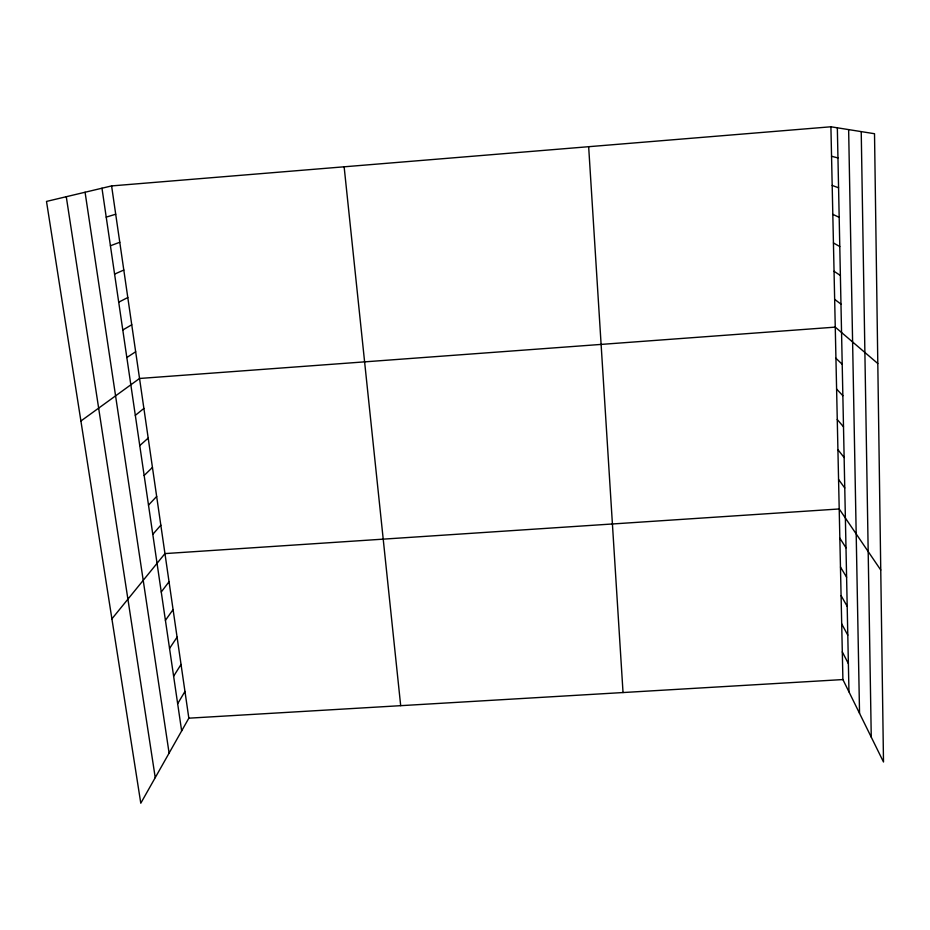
<?xml version="1.0" encoding="UTF-8"?>
<svg xmlns="http://www.w3.org/2000/svg" width="930" height="930" viewBox="0 0 930 930"><rect width="100%" height="100%" fill="white"/><g stroke="black" fill="none" stroke-linecap="round" stroke-linejoin="round"><path stroke-width="1.4" d="M111.6 185.919L188.837 718.181L140.79 803.218L46.5 201.426L111.6 185.919L830.909 126.782L874.514 133.722L883.5 761.996L842.906 679.563L830.909 126.782M177.653 703.708L184.965 691.443M173.619 676.215L181.036 664.438M169.539 648.431L177.084 637.155M165.412 620.356L173.085 609.58M161.25 592.003L169.039 581.738M111.902 618.869L164.959 553.594L839.197 508.966L880.757 570.02M152.787 534.366L160.832 525.171M148.498 505.095L156.67 496.446M144.15 475.497L152.45 467.418M139.756 445.598L148.196 438.088M135.315 415.361L143.894 408.433M80.898 421.011L139.547 378.475L835.256 327.127L877.792 363.514M126.829 357.527L135.664 351.749M122.783 329.999L131.758 324.768M118.703 302.192L127.805 297.53M114.588 274.118L123.806 270.026M110.414 245.764L119.784 242.265M106.218 217.132L115.715 214.226M188.837 718.181L842.906 679.563M831.548 156.263L837.965 157.949M832.187 185.442L838.569 187.779M832.815 214.342L839.186 217.318M833.431 242.951L839.79 246.543M834.047 271.281L840.383 275.489M834.652 299.344L840.976 304.145M835.931 358.259L842.208 364.293M836.605 389.054L842.859 395.727M837.256 419.523L843.498 426.812M837.918 449.655L844.138 457.56M838.558 479.473L844.754 487.971M839.837 538.156L845.986 547.793M840.464 567.033L846.602 577.228M841.08 595.607L847.195 606.348M841.697 623.89L847.788 635.155M842.301 651.872L848.381 663.66M66.274 196.718L155.24 777.643M85.072 192.243L169.097 753.114M101.975 188.22L181.652 730.91M344.135 166.807L400.691 705.672M588.655 146.696L623.03 692.548M837.337 127.805L848.962 691.862M848.637 129.607L859.541 713.356M861.227 131.607L871.259 737.13"/></g></svg>
